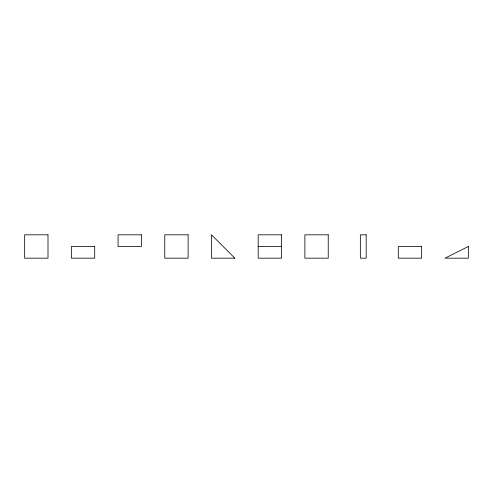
<?xml version="1.0" encoding="UTF-8"?>
<svg xmlns="http://www.w3.org/2000/svg" width="493" height="493" viewBox="0 0 493 493"><rect width="100%" height="100%" fill="white"/><g stroke="black" fill="none" stroke-linecap="round" stroke-linejoin="round"><path stroke-width="0.74" d="M258.178 246.5L281.528 246.5M468.35 246.5L445 258.178L468.35 258.178L468.35 246.5M48 234.822L24.65 234.822L24.65 258.178L48 258.178L48 234.822M141.411 234.822L118.061 234.822L118.061 246.5L141.411 246.5L141.411 234.822M188.116 234.822L164.767 234.822L164.767 258.178L188.116 258.178L188.116 234.822M281.528 234.822L258.178 234.822L258.178 258.178L281.528 258.178L281.528 234.822M328.233 234.822L304.884 234.822L304.884 258.178L328.233 258.178L328.233 234.822M366.182 234.822L360.346 234.822L360.346 258.178L366.182 258.178L366.182 234.822M94.705 246.5L71.356 246.5L71.356 258.178L94.705 258.178L94.705 246.5M421.644 246.5L398.295 246.5L398.295 258.178L421.644 258.178L421.644 246.5M234.822 258.178L211.472 258.178L211.472 234.822L234.822 258.178"/></g></svg>
